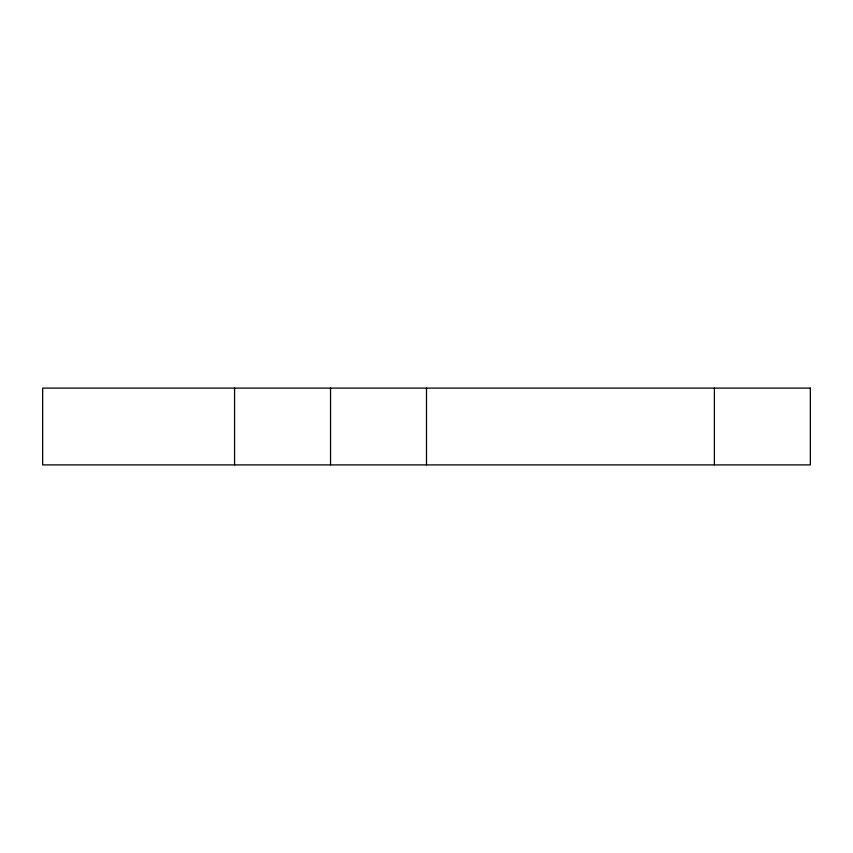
<?xml version="1.0" encoding="UTF-8"?>
<svg xmlns="http://www.w3.org/2000/svg" width="853" height="853" viewBox="0 0 853 853"><rect width="100%" height="100%" fill="white"/><g stroke="black" fill="none" stroke-linecap="round" stroke-linejoin="round"><path stroke-width="1.28" d="M714.387 388.104L714.387 464.896M426.5 388.104L426.5 464.896M330.537 388.104L330.537 464.896M234.575 388.104L234.575 464.896M810.35 388.104L42.65 388.104L42.65 464.896L810.35 464.896L810.35 388.104"/></g></svg>
